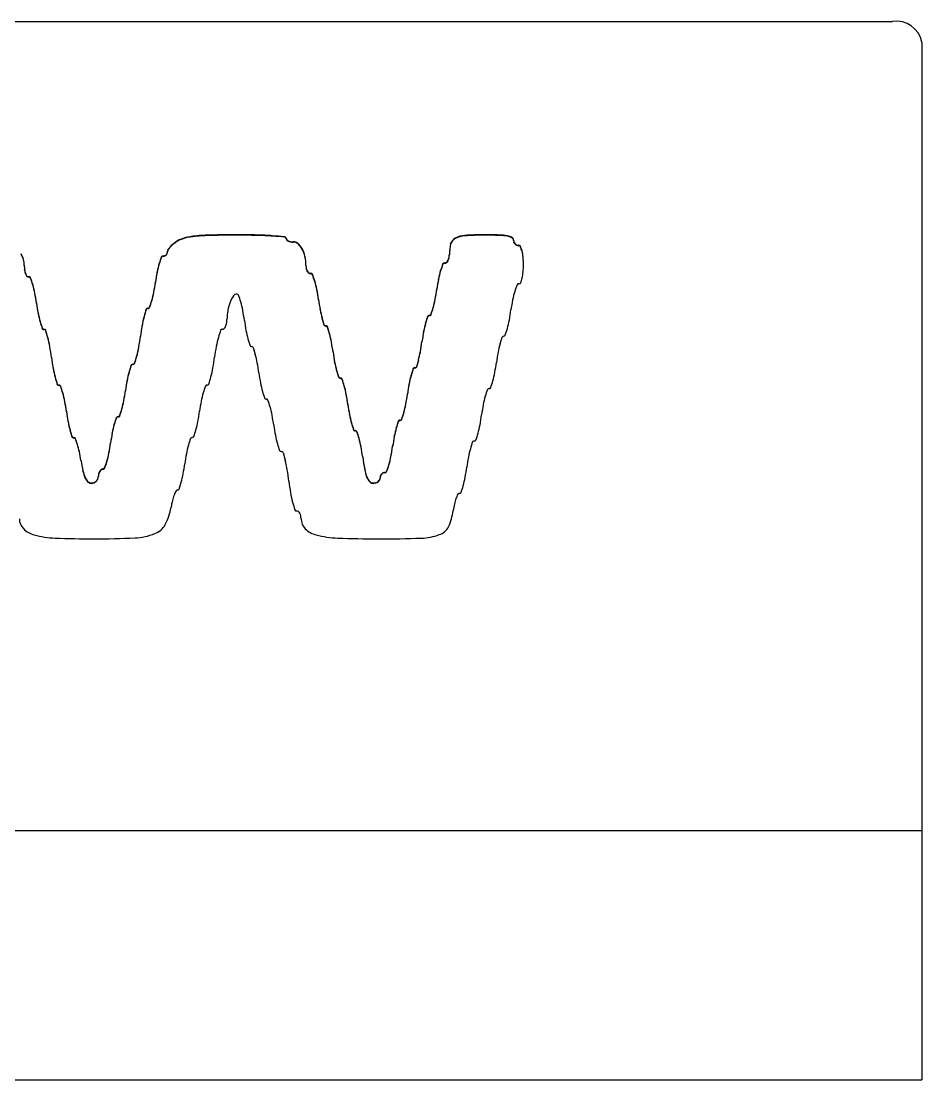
# Model space of a CAD drawing. Header units: millimetres. Extents: x 0 to 420, y 0 to 297.
# Drawn here: x 130.88 to 146.29, y 55.85 to 73.97 of the extents above; entities that cross this region are included whole.
import ezdxf

# ---------------------------------------------------------------- set-up
doc = ezdxf.new("R2010")
doc.units = ezdxf.units.MM

msp = doc.modelspace()

# ---------------------------------------------------------------- linework, layer by layer
at = {"color": 7, "linetype": 'Continuous', "lineweight": 25}
for p, q in [((61.7918, 73.97032), (145.7918, 73.97032)), ((146.2918, 73.61677), (146.2918, 60.12108)), ((134.12439, 70.30623), (134.12439, 70.3133)), ((134.56728, 70.31061), (134.56728, 70.31768)), ((134.91216, 70.30667), (134.91216, 70.31374)), ((138.80537, 70.31061), (138.80537, 70.31768)), ((139.05699, 70.30673), (139.05699, 70.3138)), ((133.48696, 70.16252), (133.48696, 70.16959)), ((133.55208, 70.20758), (133.55208, 70.21465)), ((133.67907, 70.25931), (133.67907, 70.26638)), ((133.85683, 70.29006), (133.85683, 70.29713)), ((135.17991, 70.29416), (135.17991, 70.30123)), ((135.38126, 70.2763), (135.38126, 70.28338)), ((135.41232, 70.25079), (135.41232, 70.25786)), ((135.42134, 70.22797), (135.42134, 70.23505)), ((135.4467, 70.20854), (135.4467, 70.21561)), ((135.48462, 70.19545), (135.48462, 70.20252)), ((135.52935, 70.19096), (135.52935, 70.19804)), ((135.61417, 70.16197), (135.61417, 70.16904)), ((138.22687, 70.16083), (138.22687, 70.1679)), ((138.30587, 70.2541), (138.30587, 70.26117)), ((138.4664, 70.29939), (138.4664, 70.30646)), ((139.19968, 70.29185), (139.19968, 70.29892)), ((139.27572, 70.26404), (139.27572, 70.27111)), ((139.30392, 70.22088), (139.30392, 70.22795)), ((139.31024, 70.18657), (139.31024, 70.19364)), ((139.32877, 70.1575), (139.32877, 70.16457)), ((139.35625, 70.13806), (139.35625, 70.14513)), ((139.38852, 70.13114), (139.38852, 70.13821)), ((130.87522, 69.98315), (130.87522, 69.99022)), ((133.30726, 69.95168), (133.30726, 69.95875)), ((133.33573, 69.95757), (133.33573, 69.96464)), ((133.35998, 69.97413), (133.35998, 69.9812)), ((133.37633, 69.9989), (133.37633, 70.00597)), ((133.38192, 70.02812), (133.38192, 70.03519)), ((133.39351, 70.06456), (133.39351, 70.07163)), ((133.4319, 70.11236), (133.4319, 70.11944)), ((135.68469, 70.07471), (135.68469, 70.08178)), ((135.73278, 69.94485), (135.73278, 69.95192)), ((138.20411, 69.9767), (138.20411, 69.98377)), ((139.4216, 70.11367), (139.4216, 70.12074)), ((139.44826, 70.0345), (139.44826, 70.04157)), ((130.91507, 69.88959), (130.91507, 69.89666)), ((130.92852, 69.79339), (130.92852, 69.80046)), ((133.23706, 69.81989), (133.23706, 69.82696)), ((133.27532, 69.93425), (133.27532, 69.94132)), ((135.74956, 69.78717), (135.74956, 69.79424)), ((138.09369, 69.81414), (138.09369, 69.82121)), ((138.12673, 69.83204), (138.12673, 69.83911)), ((138.15639, 69.84249), (138.15639, 69.84956)), ((138.18139, 69.87453), (138.18139, 69.8816)), ((138.19847, 69.92129), (138.19847, 69.92837)), ((139.46701, 69.92825), (139.46701, 69.93532)), ((139.47312, 69.80213), (139.47312, 69.8092)), ((130.93393, 69.7165), (130.93393, 69.72358)), ((130.95045, 69.65169), (130.95045, 69.65876)), ((130.97432, 69.60563), (130.97432, 69.6127)), ((131.00318, 69.59275), (131.00318, 69.59982)), ((133.20131, 69.67502), (133.20131, 69.68209)), ((135.75566, 69.73563), (135.75566, 69.7427)), ((135.77311, 69.69211), (135.77311, 69.69918)), ((135.79839, 69.66244), (135.79839, 69.66951)), ((135.8281, 69.65257), (135.8281, 69.65964)), ((135.86114, 69.63468), (135.86114, 69.64175)), ((138.05462, 69.70024), (138.05462, 69.70732)), ((131.03511, 69.57533), (131.03511, 69.5824)), ((131.07337, 69.46096), (131.07337, 69.46803)), ((133.17314, 69.50302), (133.17314, 69.51009)), ((135.90022, 69.52078), (135.90022, 69.52785)), ((138.01827, 69.55538), (138.01827, 69.56245)), ((131.10912, 69.31609), (131.10912, 69.32316)), ((133.1454, 69.33102), (133.1454, 69.33809)), ((135.93657, 69.37591), (135.93657, 69.38298)), ((137.9899, 69.38338), (137.9899, 69.39045)), ((131.1373, 69.14409), (131.1373, 69.15116)), ((133.0157, 69.03778), (133.0157, 69.04485)), ((133.0451, 69.05436), (133.0451, 69.06143)), ((133.07455, 69.0707), (133.07455, 69.07777)), ((133.111, 69.18615), (133.111, 69.19323)), ((135.96494, 69.20391), (135.96494, 69.21099)), ((137.92809, 69.06651), (137.92809, 69.07358)), ((137.96224, 69.21137), (137.96224, 69.21844)), ((131.16503, 68.97209), (131.16503, 68.97916)), ((132.97907, 68.91378), (132.97907, 68.92085)), ((135.9924, 69.03191), (135.9924, 69.03898)), ((136.06126, 68.77794), (136.02594, 68.89412)), ((136.02594, 68.88705), (136.02594, 68.89412)), ((136.06126, 68.77087), (136.02594, 68.88705)), ((137.83402, 68.91859), (137.83402, 68.92566)), ((137.863, 68.93472), (137.863, 68.94179)), ((137.89197, 68.95084), (137.89197, 68.95792)), ((131.19943, 68.82723), (131.19943, 68.8343)), ((131.23588, 68.71177), (131.23588, 68.71884)), ((131.26533, 68.69543), (131.26533, 68.70251)), ((131.29473, 68.67885), (131.29473, 68.68592)), ((132.94452, 68.75927), (132.94452, 68.76634)), ((136.06126, 68.77087), (136.06126, 68.77794)), ((136.08912, 68.75526), (136.08912, 68.76233)), ((136.15229, 68.63053), (136.11697, 68.74671)), ((136.11697, 68.73964), (136.11697, 68.74671)), ((136.15229, 68.62346), (136.11697, 68.73964)), ((137.7979, 68.80293), (137.7979, 68.81)), ((139.16257, 68.59848), (139.19789, 68.71466)), ((131.33136, 68.55485), (131.33136, 68.56193)), ((132.91662, 68.57579), (132.91662, 68.58286)), ((134.75694, 68.53519), (134.79226, 68.41901)), ((136.15229, 68.62346), (136.15229, 68.63053)), ((137.76375, 68.65806), (137.76375, 68.66514)), ((139.07154, 68.45107), (139.10686, 68.56725)), ((131.36591, 68.40034), (131.36591, 68.40741)), ((132.88871, 68.39232), (132.88871, 68.39939)), ((134.84797, 68.38778), (134.88329, 68.27161)), ((136.18584, 68.4786), (136.18584, 68.48567)), ((137.70864, 68.31405), (137.70864, 68.32112)), ((137.7361, 68.48606), (137.7361, 68.49313)), ((131.39382, 68.21686), (131.39382, 68.22394)), ((132.85416, 68.2378), (132.85416, 68.24487)), ((136.2133, 68.3066), (136.2133, 68.31367)), ((136.24095, 68.13459), (136.24095, 68.14166)), ((137.67509, 68.17626), (137.63977, 68.06009)), ((137.67509, 68.16919), (137.63977, 68.05302)), ((137.67509, 68.16919), (137.67509, 68.17626)), ((131.42172, 68.03339), (131.42172, 68.04046)), ((132.72223, 67.96543), (132.72223, 67.9725)), ((132.75868, 68.08089), (132.75868, 68.08796)), ((132.78813, 68.09722), (132.78813, 68.10429)), ((132.81753, 68.11381), (132.81753, 68.12088)), ((136.2751, 67.98973), (136.2751, 67.9968)), ((137.58406, 68.02886), (137.54874, 67.91268)), ((137.58406, 68.02179), (137.54874, 67.90561)), ((137.58406, 68.02179), (137.58406, 68.02886)), ((137.61192, 68.0374), (137.61192, 68.04447)), ((137.63977, 68.05302), (137.63977, 68.06009)), ((131.45627, 67.87887), (131.45627, 67.88595)), ((132.68783, 67.82057), (132.68783, 67.82764)), ((136.31122, 67.87406), (136.31122, 67.88113)), ((136.3402, 67.85794), (136.3402, 67.86501)), ((136.36917, 67.84181), (136.36917, 67.84888)), ((137.54874, 67.90561), (137.54874, 67.91268)), ((131.4929, 67.75488), (131.4929, 67.76195)), ((131.5223, 67.73829), (131.5223, 67.74537)), ((131.55175, 67.72196), (131.55175, 67.72903)), ((131.5882, 67.6065), (131.5882, 67.61357)), ((132.6601, 67.64856), (132.6601, 67.65563)), ((136.40529, 67.72614), (136.40529, 67.73321)), ((137.48774, 67.58874), (137.48774, 67.59581)), ((137.51519, 67.76075), (137.51519, 67.76782)), ((131.6226, 67.46164), (131.6226, 67.46871)), ((132.63244, 67.47656), (132.63244, 67.48363)), ((136.43944, 67.58128), (136.43944, 67.58835)), ((136.46709, 67.40928), (136.46709, 67.41635)), ((137.46009, 67.41674), (137.46009, 67.42381)), ((131.65034, 67.28964), (131.65034, 67.29671)), ((132.59829, 67.3317), (132.59829, 67.33877)), ((136.49475, 67.23727), (136.49475, 67.24434)), ((137.42594, 67.27188), (137.42594, 67.27895)), ((131.6778, 67.11763), (131.6778, 67.1247)), ((132.4681, 67.06811), (132.4681, 67.07518)), ((132.50422, 67.18378), (132.50422, 67.19085)), ((132.53319, 67.1999), (132.53319, 67.20697)), ((132.56217, 67.21603), (132.56217, 67.2231)), ((136.5289, 67.09241), (136.5289, 67.09948)), ((137.33186, 67.12396), (137.33186, 67.13103)), ((137.36084, 67.14008), (137.36084, 67.14715)), ((137.38981, 67.15621), (137.38981, 67.16328)), ((131.74671, 66.86368), (131.71137, 66.97984)), ((131.71137, 66.97277), (131.71137, 66.97984)), ((131.74671, 66.85661), (131.71137, 66.97277)), ((132.43395, 66.92325), (132.43395, 66.93032)), ((136.56502, 66.97674), (136.56502, 66.98381)), ((136.594, 66.96062), (136.594, 66.96769)), ((136.62297, 66.94449), (136.62297, 66.95156)), ((137.26159, 66.86343), (137.26159, 66.8705)), ((137.29574, 67.00829), (137.29574, 67.01536)), ((131.74671, 66.85661), (131.74671, 66.86368)), ((131.7746, 66.84098), (131.7746, 66.84805)), ((131.8026, 66.8259), (131.8026, 66.83297)), ((131.83767, 66.72675), (131.83767, 66.73383)), ((132.4063, 66.75124), (132.4063, 66.75831)), ((136.65909, 66.82883), (136.65909, 66.8359)), ((136.69324, 66.68396), (136.69324, 66.69104)), ((137.23394, 66.69142), (137.23394, 66.69849)), ((131.87105, 66.6012), (131.87105, 66.60827)), ((132.37812, 66.57924), (132.37812, 66.58632)), ((135.35719, 66.59172), (135.39423, 66.4594)), ((136.72089, 66.51196), (136.72089, 66.51903)), ((137.20557, 66.51942), (137.20557, 66.5265)), ((131.8983, 66.45214), (131.8983, 66.45921)), ((132.30411, 66.32001), (132.30411, 66.32708)), ((132.34237, 66.43438), (132.34237, 66.44145)), ((137.16921, 66.37456), (137.16921, 66.38163)), ((131.93201, 66.27073), (131.93201, 66.2778)), ((131.97148, 66.15402), (131.97148, 66.16109)), ((132.18851, 66.13721), (132.18851, 66.14429)), ((132.19752, 66.18294), (132.19752, 66.19001)), ((132.20299, 66.22875), (132.20299, 66.23582)), ((132.21945, 66.26744), (132.21945, 66.27451)), ((132.24363, 66.29368), (132.24363, 66.30075)), ((132.27218, 66.30259), (132.27218, 66.30966)), ((136.75517, 66.29795), (136.75517, 66.30502)), ((136.794, 66.16497), (136.794, 66.17204)), ((137.01972, 66.15303), (137.01972, 66.1601)), ((137.02547, 66.18735), (137.02547, 66.19442)), ((137.04245, 66.2164), (137.04245, 66.22348)), ((137.06758, 66.23587), (137.06758, 66.24294)), ((137.0971, 66.24276), (137.0971, 66.24983)), ((137.13014, 66.26066), (137.13014, 66.26773)), ((132.0187, 66.08542), (132.0187, 66.09249)), ((132.07735, 66.0633), (132.07735, 66.07037)), ((132.12317, 66.07252), (132.12317, 66.07959)), ((132.16222, 66.09844), (132.16222, 66.10552)), ((133.58006, 65.96599), (133.61483, 66.08252)), ((136.84051, 66.08749), (136.84051, 66.09456)), ((136.90004, 66.0633), (136.90004, 66.07037)), ((136.9457, 66.07017), (136.9457, 66.07724)), ((136.98456, 66.08966), (136.98456, 66.09673)), ((137.01061, 66.11878), (137.01061, 66.12585)), ((61.2918, 60.12108), (146.2918, 60.12108)), ((146.2918, 60.12108), (146.2918, 55.85331)), ((61.2918, 55.85331), (146.2918, 55.85331))]:
    msp.add_line(p, q, dxfattribs=at)
for centre, radius, start, end in [((145.8543, 73.52838), 0.44634, 11.42201, 98.049187), ((134.18924, 67.01809), 3.29585, 91.12757, 95.788559), ((134.56729, 47.91288), 22.4048, 90.00002, 91.132712), ((134.56724, 55.19892), 15.11876, 88.692769, 89.99985), ((134.78452, 64.71383), 5.60137, 85.952242, 88.694314), ((138.80523, 65.19604), 5.12164, 89.998478, 93.793326), ((138.80535, 62.15958), 8.1581, 88.23244, 89.999898), ((139.02733, 69.3379), 0.97635, 79.832999, 88.25934), ((133.80988, 69.75976), 0.52176, 128.235891, 136.421278), ((133.8098, 69.75278), 0.52163, 128.234909, 136.42226), ((133.88089, 69.66992), 0.63627, 121.115875, 128.251675), ((133.88086, 69.66291), 0.63621, 121.116057, 128.252601), ((133.78665, 69.82059), 0.4586, 103.567726, 120.763524), ((133.78665, 69.81353), 0.45858, 103.567138, 120.763391), ((133.98445, 69.03011), 1.27343, 95.751749, 103.875463), ((133.98443, 69.0232), 1.27327, 95.751226, 103.875987), ((134.1893, 67.01033), 3.29654, 91.128255, 95.788272), ((134.5673, 47.90052), 22.41009, 90.000033, 91.132457), ((134.56731, 55.19424), 15.11637, 88.69282, 90.000108), ((134.7844, 64.70423), 5.6039, 85.95286, 88.693696), ((134.77859, 64.62993), 5.68548, 83.915142, 85.952345), ((134.77848, 64.62188), 5.68647, 83.915056, 85.951906), ((135.38206, 70.25269), 0.0307, 9.693623, 91.483952), ((135.38206, 70.24562), 0.0307, 9.695161, 91.484465), ((135.44736, 70.25853), 0.03505, 181.095576, 222.064539), ((135.44736, 70.25146), 0.03506, 181.097588, 222.060927), ((135.48351, 70.2899), 0.08292, 221.422116, 243.638249), ((135.48353, 70.28286), 0.08295, 221.42643, 243.633935), ((135.51387, 70.34882), 0.14919, 243.23928, 258.693813), ((135.51389, 70.34179), 0.14924, 243.241597, 258.691496), ((135.52916, 70.4213), 0.22326, 258.4922, 270.047397), ((135.52918, 70.41437), 0.2234, 258.495844, 270.043753), ((135.53276, 70.06943), 0.12865, 50.739882, 91.518297), ((135.53276, 70.06236), 0.12865, 50.740967, 91.518338), ((135.39748, 69.9218), 0.32876, 29.11949, 48.768214), ((135.39745, 69.9147), 0.32881, 29.120932, 48.766772), ((138.96518, 69.98319), 0.76106, 165.954182, 179.956602), ((138.96517, 69.97612), 0.76106, 165.954151, 179.956562), ((138.37413, 70.12325), 0.15388, 116.331371, 163.132747), ((138.37413, 70.11618), 0.15389, 116.332147, 163.132535), ((138.48821, 69.92203), 0.38505, 93.247871, 118.264724), ((138.48821, 69.91495), 0.38505, 93.247779, 118.2642), ((138.80519, 65.19029), 5.12032, 89.997988, 93.793815), ((138.80542, 62.15468), 8.15593, 88.232416, 90.000346), ((139.02732, 69.33067), 0.9765, 79.833661, 88.258678), ((139.16164, 70.07703), 0.22512, 59.552942, 80.273533), ((139.16164, 70.06997), 0.22511, 59.55189, 80.273347), ((139.25187, 70.22474), 0.05214, 3.529396, 62.782847), ((139.25187, 70.21767), 0.05214, 3.529396, 62.782847), ((139.40136, 70.22816), 0.09745, 180.12541, 200.745899), ((139.40137, 70.22109), 0.09746, 180.126499, 200.744809), ((139.39163, 70.2251), 0.08726, 201.128279, 223.912876), ((139.39165, 70.21804), 0.08729, 201.131177, 223.909979), ((139.39413, 70.22781), 0.09094, 224.052805, 245.387709), ((139.39412, 70.22073), 0.09093, 224.053272, 245.389829), ((139.38797, 70.21439), 0.07618, 245.398152, 270.411882), ((139.38796, 70.2073), 0.07616, 245.39283, 270.414041), ((139.39123, 70.1033), 0.03502, 29.870564, 94.452933), ((139.39123, 70.09623), 0.03502, 29.869035, 94.454462), ((130.52161, 69.78434), 0.40918, 15.932334, 30.208812), ((130.52159, 69.77727), 0.40919, 15.932291, 30.208445), ((133.3045, 69.92583), 0.03304, 85.211005, 152.028878), ((133.3045, 69.91876), 0.03304, 85.212544, 152.029914), ((133.30771, 70.02831), 0.06956, 269.627442, 293.754023), ((133.30771, 70.02122), 0.06954, 269.624161, 293.757304), ((133.30366, 70.03764), 0.07973, 293.713052, 314.940942), ((133.30366, 70.03058), 0.07974, 293.712575, 314.938418), ((133.30742, 70.03367), 0.07427, 315.049317, 338.097218), ((133.30742, 70.0266), 0.07427, 315.049317, 338.097218), ((133.30163, 70.0354), 0.08029, 338.500898, 359.851629), ((133.30162, 70.02832), 0.08029, 338.501191, 359.851335), ((133.44723, 70.03448), 0.06532, 145.337899, 179.379018), ((133.44723, 70.02741), 0.06532, 145.337001, 179.379916), ((133.69581, 69.86814), 0.36441, 136.401827, 146.054035), ((133.6957, 69.86116), 0.36427, 136.399896, 146.055966), ((135.27505, 69.85626), 0.46762, 11.804583, 28.834035), ((135.27503, 69.84918), 0.46764, 11.804944, 28.833675), ((134.93147, 69.7869), 0.81813, 0.513911, 11.636627), ((137.92895, 69.98383), 0.27517, 348.371741, 359.987597), ((137.92894, 69.97676), 0.27517, 348.37187, 359.987662), ((138.88864, 69.89717), 0.57795, 14.467802, 22.757567), ((138.88872, 69.89013), 0.57787, 14.467448, 22.75833), ((138.77362, 69.86773), 0.69668, 5.567412, 14.448948), ((138.7736, 69.86066), 0.6967, 5.567531, 14.44883), ((130.57504, 69.80008), 0.35348, 0.061808, 15.856565), ((130.57504, 69.79301), 0.35348, 0.061961, 15.856565), ((131.47873, 69.80054), 0.55022, 180.007766, 188.040649), ((131.4787, 69.79346), 0.55018, 180.007529, 188.040886), ((134.70117, 69.3888), 1.52826, 163.339505, 168.935815), ((134.70123, 69.38172), 1.52832, 163.339619, 168.935701), ((135.03168, 69.2902), 1.87317, 159.658919, 163.348332), ((135.03172, 69.28311), 1.87322, 159.65884, 163.34813), ((134.93146, 69.77983), 0.81814, 0.513917, 11.63655), ((135.98889, 69.79645), 0.23934, 180.527609, 192.976395), ((135.98891, 69.78938), 0.23936, 180.528082, 192.975923), ((139.73599, 69.19419), 1.75792, 159.103483, 163.028831), ((139.73586, 69.18716), 1.75779, 159.103209, 163.028818), ((138.12391, 69.80486), 0.03436, 85.29096, 151.589071), ((138.12391, 69.79779), 0.03436, 85.293941, 151.588586), ((138.12799, 69.88286), 0.04377, 268.351809, 310.462751), ((138.128, 69.87578), 0.04376, 268.347356, 310.467204), ((138.07155, 69.9415), 0.12511, 312.700984, 331.395193), ((138.07157, 69.93441), 0.12508, 312.698687, 331.39749), ((138.02948, 69.96359), 0.17262, 331.643535, 348.226152), ((138.02948, 69.95652), 0.17262, 331.643342, 348.22561), ((138.16496, 69.80912), 1.30816, 0.003549, 5.536229), ((138.16491, 69.80204), 1.3082, 0.003608, 5.536129), ((138.04523, 69.80918), 1.42789, 354.932796, 0.000527), ((131.24057, 69.76724), 0.30973, 188.103705, 200.500882), ((131.24054, 69.76016), 0.30971, 188.103172, 200.501415), ((131.15534, 69.73571), 0.21887, 200.584601, 214.197814), ((131.15532, 69.72863), 0.21884, 200.583873, 214.198541), ((131.00136, 69.63453), 0.03475, 218.915504, 273.000415), ((131.00136, 69.62746), 0.03475, 218.912876, 272.999959), ((131.00594, 69.56691), 0.03303, 27.966135, 94.791407), ((131.00594, 69.55983), 0.03303, 27.969724, 94.790393), ((136.00083, 69.13521), 2.85243, 168.946542, 172.44802), ((136.00122, 69.12807), 2.85283, 168.946784, 172.447779), ((135.90697, 69.7781), 0.15539, 193.167087, 210.521113), ((135.90697, 69.77103), 0.15539, 193.167087, 210.521113), ((135.87302, 69.75868), 0.11628, 210.774148, 230.072684), ((135.873, 69.7516), 0.11626, 210.774023, 230.074584), ((135.82697, 69.70592), 0.04629, 231.870762, 271.400554), ((135.82696, 69.69884), 0.04628, 231.86561, 271.405706), ((135.83092, 69.6254), 0.03436, 28.40582, 94.71415), ((135.83092, 69.61833), 0.03436, 28.403738, 94.713734), ((134.21763, 69.01426), 1.75922, 16.974277, 20.896762), ((134.21757, 69.00716), 1.75929, 16.974509, 20.896817), ((139.46861, 69.27551), 1.47845, 163.0184, 168.80912), ((139.46852, 69.26846), 1.47837, 163.018299, 168.809394), ((138.71709, 69.74972), 0.7534, 346.733748, 354.924629), ((129.27979, 68.93161), 1.87208, 16.650751, 20.342279), ((129.27983, 68.92456), 1.87203, 16.650549, 20.3422), ((129.60976, 69.03), 1.52776, 11.063259, 16.66142), ((129.60976, 69.02293), 1.52776, 11.063259, 16.66142), ((130.09245, 69.9186), 3.10766, 349.23388, 352.446498), ((130.09233, 69.91154), 3.10777, 349.233981, 352.446494), ((134.48399, 69.09549), 1.48075, 11.195379, 16.977101), ((134.48378, 69.08836), 1.48097, 11.195804, 16.976677), ((140.71913, 69.02859), 2.75312, 168.818913, 172.44737), ((140.71889, 69.02156), 2.75287, 168.818749, 172.447533), ((141.00647, 68.8347), 1.7595, 159.103425, 163.025249), ((139.39291, 69.44594), 0.03436, 85.288742, 151.593786), ((139.39835, 69.51149), 0.03142, 265.22015, 331.946301), ((138.80368, 69.72927), 0.66443, 339.51213, 346.736396), ((128.30937, 68.77624), 2.85267, 7.552125, 11.053313), ((128.3096, 68.76921), 2.85243, 7.55198, 11.053458), ((131.52168, 69.64717), 1.65288, 344.059618, 349.222526), ((131.52151, 69.64014), 1.65306, 344.059889, 349.222254), ((135.02656, 68.93819), 0.61728, 147.164256, 158.394677), ((134.56498, 69.22852), 0.07231, 86.84379, 142.133098), ((134.57155, 69.27122), 0.02961, 26.813892, 95.001955), ((132.47267, 68.55696), 2.24641, 15.808234, 18.89908), ((133.23381, 68.84887), 2.75503, 7.552686, 11.178615), ((133.23371, 68.84178), 2.75513, 7.552752, 11.178549), ((134.85599, 69.80605), 3.16134, 349.287936, 352.44576), ((134.85565, 69.79904), 3.16169, 349.288109, 352.445587), ((140.73997, 68.91599), 1.48088, 163.023223, 168.80447), ((134.21825, 69.55971), 3.10793, 187.553585, 190.76594), ((134.21798, 69.5526), 3.10766, 187.553502, 190.76612), ((135.4921, 68.24594), 2.60208, 162.119864, 164.967087), ((133.04244, 69.0318), 0.02975, 84.85436, 153.992716), ((133.04244, 69.02473), 0.02975, 84.855374, 153.988948), ((133.04771, 69.09144), 0.03012, 265.033119, 333.008365), ((133.04771, 69.08437), 0.03012, 265.035248, 333.009007), ((131.00999, 69.7931), 2.18497, 340.889722, 344.06507), ((131.01016, 69.78598), 2.18479, 340.889473, 344.065053), ((135.13457, 68.89593), 0.73327, 158.43241, 170.001506), ((133.02128, 68.71207), 1.67629, 10.726669, 15.815547), ((139.22734, 69.6436), 3.29096, 187.553684, 190.586601), ((139.2273, 69.63652), 3.29092, 187.553608, 190.586581), ((135.76255, 69.68636), 2.25057, 341.115025, 344.200358), ((135.76303, 69.67914), 2.25007, 341.114557, 344.200563), ((136.31054, 69.53136), 1.68108, 344.198055, 349.272291), ((136.31047, 69.52431), 1.68115, 344.198165, 349.272182), ((141.99003, 68.6694), 2.75503, 168.821346, 172.447253), ((132.78878, 69.28825), 1.6529, 190.777604, 195.940418), ((132.78876, 69.28117), 1.65288, 190.777474, 195.940382), ((134.77737, 68.43764), 1.86209, 164.959725, 169.832929), ((134.77757, 68.43053), 1.86229, 164.959986, 169.832667), ((135.49237, 68.23879), 2.60236, 162.12002, 164.966931), ((134.03355, 68.86969), 0.36473, 349.622173, 359.578999), ((135.34235, 68.86016), 0.94411, 170.05289, 179.584183), ((131.56705, 68.43716), 3.15628, 7.553513, 10.71642), ((137.70688, 69.3597), 1.74422, 190.595721, 195.481577), ((137.70679, 69.35261), 1.74413, 190.595691, 195.481769), ((139.96296, 68.19737), 2.25007, 161.114557, 164.200563), ((139.9632, 68.19023), 2.25032, 161.11485, 164.200533), ((137.86042, 68.91232), 0.02958, 84.996209, 153.192703), ((137.86042, 68.90525), 0.02958, 84.995595, 153.190505), ((137.86557, 68.97126), 0.02958, 265.003107, 333.189252), ((137.86557, 68.96418), 0.02958, 265.002041, 333.19313), ((135.99653, 69.46413), 3.29092, 349.413419, 352.446392), ((133.29988, 69.434), 2.18439, 195.934507, 199.110702), ((133.30044, 69.4271), 2.18497, 195.93493, 199.110278), ((131.26272, 68.73251), 0.03012, 206.988883, 274.969634), ((131.26272, 68.72544), 0.03012, 206.991635, 274.966881), ((131.268, 68.67288), 0.02975, 26.007754, 95.14517), ((131.268, 68.66581), 0.02975, 26.003524, 95.1494), ((128.81806, 67.88693), 2.60236, 15.033069, 17.87998), ((136.40969, 68.1454), 3.52036, 169.840769, 172.861637), ((136.41005, 68.13828), 3.52072, 169.840922, 172.861483), ((136.33487, 67.97046), 2.16696, 160.758442, 164.160192), ((134.31846, 68.66949), 0.03314, 85.053296, 152.911322), ((134.3228, 68.74188), 0.0394, 267.851365, 314.76521), ((134.23664, 68.81663), 0.15339, 317.954995, 334.596865), ((134.178, 68.84368), 0.21796, 334.785247, 349.507458), ((137.95253, 69.28371), 3.28507, 187.55036, 190.588715), ((136.08661, 68.79051), 0.02829, 206.367676, 275.090119), ((136.08661, 68.78343), 0.02829, 206.367044, 275.093666), ((136.09163, 68.73415), 0.02829, 26.364328, 95.086931), ((136.09162, 68.72708), 0.02829, 26.368815, 95.082444), ((139.41233, 68.35295), 1.67788, 164.193206, 169.27714), ((139.41217, 68.34592), 1.67772, 164.192965, 169.277382), ((137.51688, 69.18026), 1.7443, 344.518531, 349.404171), ((128.81823, 67.87991), 2.60219, 15.033103, 17.88018), ((129.53287, 68.07867), 1.86229, 10.167333, 15.040014), ((129.5329, 68.07161), 1.86225, 10.167198, 15.040002), ((129.42334, 69.02036), 3.52057, 349.84082, 352.861499), ((129.42319, 69.01331), 3.52072, 349.840922, 352.861483), ((135.88288, 68.09851), 1.69718, 164.154017, 169.513276), ((136.43681, 69.00053), 1.74313, 190.594189, 195.483109), ((134.47144, 68.16497), 1.74413, 10.595591, 15.481707), ((134.47128, 68.15786), 1.7443, 10.595829, 15.481469), ((140.8661, 68.07815), 3.1574, 169.285962, 172.447734), ((140.86576, 68.07114), 3.15705, 169.285789, 172.447907), ((139.13221, 68.55468), 0.02829, 84.910792, 153.628498), ((139.13722, 68.61104), 0.02829, 264.917556, 333.631185), ((127.90039, 67.78642), 3.52072, 7.138517, 10.159078), ((127.90054, 67.77937), 3.52057, 7.138501, 10.15918), ((131.0557, 68.72811), 1.86225, 344.959998, 349.832802), ((131.05567, 68.72105), 1.86229, 344.959986, 349.832667), ((137.34839, 67.82779), 3.18749, 169.522945, 172.860701), ((134.81761, 68.43158), 0.0283, 206.376375, 275.081066), ((134.82262, 68.37521), 0.0283, 26.376859, 95.077668), ((132.95109, 67.88108), 3.29076, 7.553591, 10.586694), ((132.95093, 67.87399), 3.29092, 7.553608, 10.586581), ((135.99644, 68.64136), 1.74189, 344.513741, 349.406164), ((134.47202, 68.92594), 3.29264, 349.415426, 352.446805), ((134.47218, 68.91884), 3.29248, 349.415313, 352.446822), ((140.75239, 67.9855), 1.74413, 164.518231, 169.404309), ((134.88725, 68.66145), 3.52072, 187.138517, 190.159078), ((134.88689, 68.65433), 3.52036, 187.138363, 190.159231), ((130.34103, 68.91982), 2.60219, 342.11982, 344.966897), ((130.34086, 68.91279), 2.60236, 342.12002, 344.966931), ((130.69219, 68.66145), 3.52072, 349.840922, 352.861483), ((133.20228, 67.80601), 1.7443, 10.595829, 15.481469), ((139.33556, 68.7274), 3.14955, 187.548327, 190.717977), ((139.33571, 68.72035), 3.14971, 187.548405, 190.717899), ((137.88818, 68.45353), 1.67649, 190.720756, 195.808897), ((135.9966, 68.63425), 1.74172, 344.513503, 349.406402), ((142.2729, 67.7016), 3.29092, 169.413419, 172.446392), ((133.25477, 68.3692), 1.86229, 190.167333, 195.040014), ((133.25457, 68.36208), 1.86209, 190.167071, 195.040275), ((134.31059, 67.51881), 1.65188, 164.05876, 169.224779), ((134.31051, 67.51175), 1.6518, 164.058562, 169.22481), ((134.82324, 67.37263), 2.18497, 160.889722, 164.06507), ((134.82292, 67.36566), 2.18463, 160.889475, 164.065316), ((132.78552, 68.07429), 0.03012, 85.033119, 153.008365), ((132.78552, 68.06722), 0.03012, 85.030366, 153.011117), ((132.7908, 68.13392), 0.02975, 264.8506, 333.996476), ((132.7908, 68.12685), 0.02975, 264.85483, 333.992246), ((132.32641, 68.36881), 1.8605, 344.957649, 349.835005), ((131.6826, 67.52227), 3.29024, 7.552747, 10.586328), ((137.88833, 68.44649), 1.67665, 190.720998, 195.808656), ((138.43747, 68.60851), 2.24722, 195.795675, 198.885579), ((138.43753, 68.60147), 2.2473, 195.795867, 198.88565), ((137.60941, 68.01628), 0.0283, 84.921971, 153.617319), ((137.60941, 68.00921), 0.0283, 84.925517, 153.616688), ((137.61442, 68.07266), 0.0283, 264.927107, 333.615098), ((137.61442, 68.06559), 0.0283, 264.92262, 333.619585), ((137.3355, 68.2741), 1.67665, 344.191344, 349.279002), ((135.88828, 68.54794), 3.14955, 349.282023, 352.451673), ((133.96957, 68.56094), 2.60236, 195.033069, 197.87998), ((133.9693, 68.55379), 2.60208, 195.032913, 197.880136), ((135.73798, 67.24755), 3.10482, 169.231803, 172.447366), ((135.73824, 67.24043), 3.10509, 169.231983, 172.447283), ((131.61233, 68.56021), 2.59979, 342.118611, 344.96834), ((138.0741, 68.36968), 3.15719, 187.552106, 190.7141), ((136.62072, 68.09496), 1.67808, 190.723165, 195.806489), ((136.33762, 67.89448), 0.02958, 206.813764, 275.000136), ((136.33762, 67.88741), 0.02958, 206.811567, 274.999521), ((136.34278, 67.83555), 0.02957, 26.798944, 95.005884), ((136.34278, 67.82848), 0.02957, 26.796151, 95.008678), ((134.24023, 67.12059), 2.25007, 15.799437, 18.885443), ((134.24023, 67.11352), 2.25007, 15.799437, 18.885443), ((139.22723, 67.44762), 1.74173, 164.513441, 169.406302), ((139.22732, 67.44053), 1.74182, 164.513633, 169.406272), ((136.7863, 68.42908), 2.2473, 341.11435, 344.204133), ((131.51964, 67.775), 0.02975, 206.011052, 275.144626), ((131.51964, 67.76792), 0.02975, 206.007284, 275.14564), ((131.52491, 67.71536), 0.03012, 26.990993, 94.964752), ((131.52491, 67.70829), 0.03012, 26.991635, 94.966881), ((129.48775, 67.01387), 2.18439, 15.934507, 19.110702), ((129.48719, 67.00663), 2.18497, 15.93493, 19.110278), ((129.99886, 67.15962), 1.6529, 10.777604, 15.940418), ((129.99888, 67.15256), 1.65288, 10.777474, 15.940382), ((129.53056, 68.07054), 3.15692, 349.28572, 352.447976), ((129.53043, 68.06348), 3.15705, 349.285785, 352.447911), ((135.5798, 67.15981), 1.65211, 164.058339, 169.223639), ((136.08631, 67.01557), 2.17875, 160.88519, 164.069601), ((134.05452, 67.71536), 0.03012, 85.034484, 153.012846), ((134.0598, 67.77499), 0.02975, 264.850067, 333.994256), ((137.17116, 68.2505), 2.25007, 195.799437, 198.885443), ((134.79206, 67.27645), 1.67665, 10.720998, 15.808656), ((134.79206, 67.26938), 1.67665, 10.720998, 15.808656), ((134.35807, 68.01074), 3.15705, 349.285789, 352.447907), ((140.75181, 67.16301), 3.29264, 169.415426, 172.446805), ((140.75185, 67.15593), 3.29268, 169.415406, 172.446729), ((140.9836, 66.94112), 2.25007, 161.114557, 164.200563), ((138.88106, 67.65609), 0.02957, 84.991322, 153.203849), ((138.88622, 67.71501), 0.02958, 265.000479, 333.188433), ((128.56938, 66.88816), 3.10793, 7.553585, 10.76594), ((128.56965, 66.88113), 3.10766, 7.553502, 10.76612), ((130.98302, 67.79601), 1.67874, 344.194513, 349.275834), ((130.98287, 67.78898), 1.6789, 344.194754, 349.275592), ((137.00595, 66.88882), 3.10377, 169.231911, 172.448565), ((135.06862, 67.53554), 0.02958, 206.80687, 274.997959), ((135.07377, 67.47661), 0.02958, 26.809495, 95.004405), ((132.97392, 66.76258), 2.24722, 15.795675, 18.885579), ((133.34152, 67.00209), 3.15291, 7.549959, 10.716248), ((133.34166, 66.99503), 3.15276, 7.549942, 10.716363), ((139.59553, 67.83114), 3.15581, 187.552675, 190.716049), ((135.81151, 67.73599), 1.67788, 344.193206, 349.27714), ((135.81166, 67.72888), 1.67772, 344.192965, 349.277382), ((134.3582, 68.00364), 3.15692, 349.285724, 352.447972), ((140.43178, 67.09699), 1.67665, 164.191344, 169.279002), ((134.90623, 67.72835), 3.28438, 187.551848, 190.590857), ((134.90639, 67.7213), 3.28454, 187.551865, 190.590744), ((130.4333, 67.95137), 2.24999, 341.114627, 344.200756), ((130.43323, 67.94432), 2.25007, 341.114557, 344.200563), ((130.79635, 67.71216), 3.16017, 349.286741, 352.445745), ((133.52101, 66.917), 1.67877, 10.725588, 15.806857), ((139.59519, 67.82402), 3.15547, 187.552502, 190.716222), ((138.14213, 67.55624), 1.67665, 190.720998, 195.808656), ((138.14206, 67.54916), 1.67658, 190.720888, 195.808765), ((135.26088, 67.89157), 2.25007, 341.114557, 344.200563), ((135.26128, 67.88437), 2.24964, 341.114383, 344.201), ((135.62283, 67.65249), 3.16134, 349.287936, 352.44576), ((141.88217, 66.82264), 3.15276, 169.283637, 172.450058), ((133.3899, 67.44509), 1.74182, 190.599267, 195.492015), ((133.3899, 67.43802), 1.74182, 190.599367, 195.492077), ((134.08178, 66.61831), 1.6771, 164.192033, 169.278313), ((134.08193, 66.61121), 1.67726, 164.192275, 169.278072), ((134.63177, 66.46303), 2.2486, 161.114521, 164.202543), ((134.63184, 66.45593), 2.24868, 161.114451, 164.202351), ((132.53062, 67.17751), 0.02958, 85.004053, 153.187988), ((132.53062, 67.17044), 0.02958, 85.00126, 153.190782), ((132.53578, 67.23644), 0.02957, 264.99315, 333.196079), ((132.53578, 67.22936), 0.02957, 264.993765, 333.198276), ((132.25187, 67.43712), 1.6789, 344.194754, 349.275592), ((132.06419, 66.64182), 3.16134, 7.55424, 10.712064), ((138.2259, 67.4589), 3.0543, 187.55318, 190.822172), ((138.69133, 67.71122), 2.2473, 195.795867, 198.88565), ((138.69182, 67.7043), 2.2478, 195.796073, 198.885181), ((139.4608, 66.40273), 2.25007, 161.114557, 164.200563), ((139.46073, 66.39569), 2.24999, 161.114627, 164.200756), ((137.35826, 67.11769), 0.02958, 84.996209, 153.192703), ((137.35826, 67.11062), 0.02958, 84.995595, 153.190505), ((137.36342, 67.17662), 0.02958, 265.002041, 333.19313), ((137.36342, 67.16955), 0.02958, 265.004835, 333.190336), ((137.07965, 67.37731), 1.67877, 344.193143, 349.274412), ((135.53213, 66.34401), 3.15317, 169.28384, 172.449856), ((135.53225, 66.33692), 3.1533, 169.283905, 172.449791), ((131.69939, 67.59332), 2.25304, 341.11744, 344.199362), ((136.82314, 67.19112), 1.62621, 190.834989, 196.084858), ((136.59142, 66.99716), 0.02958, 206.811567, 274.999521), ((136.59142, 66.99009), 0.02958, 206.813764, 275.000136), ((136.59658, 66.93823), 0.02957, 26.800028, 95.007613), ((136.59658, 66.93116), 0.02957, 26.796151, 95.008678), ((134.49379, 66.2232), 2.25032, 15.799467, 18.88515), ((134.49403, 66.2162), 2.25007, 15.799437, 18.885443), ((140.36784, 66.28289), 3.16134, 169.287936, 172.44576), ((138.91336, 66.55756), 1.68115, 164.198165, 169.272182), ((138.91321, 66.55053), 1.68099, 164.197923, 169.272423), ((136.53257, 67.53173), 2.24722, 341.114421, 344.204325), ((131.77209, 66.87627), 0.02834, 206.391424, 275.075626), ((131.77209, 66.8692), 0.02833, 206.385205, 275.081844), ((131.77697, 66.81892), 0.02922, 28.73017, 94.657409), ((131.77697, 66.81185), 0.02923, 28.730631, 94.653993), ((130.26367, 66.23285), 1.6518, 17.655456, 21.303762), ((130.2636, 66.22574), 1.65188, 17.655731, 21.303826), ((130.56011, 66.32697), 1.34078, 12.111017, 17.664823), ((130.56011, 66.3199), 1.34078, 12.111017, 17.664823), ((129.57599, 67.13366), 2.85509, 348.947565, 352.445789), ((129.57622, 67.12655), 2.85485, 348.947419, 352.445935), ((135.35172, 66.25916), 1.67808, 164.193511, 169.276835), ((135.90292, 66.10342), 2.25085, 161.115943, 164.200858), ((133.79962, 66.81858), 0.02958, 84.996664, 153.192248), ((133.80477, 66.87751), 0.02958, 265.00126, 333.190782), ((137.28851, 67.3249), 2.11044, 196.074353, 199.359064), ((135.04601, 66.37917), 1.67649, 10.720756, 15.808897), ((135.04586, 66.37206), 1.67665, 10.720998, 15.808656), ((133.59546, 66.10479), 3.15276, 7.549942, 10.716363), ((134.5048, 67.06034), 2.75302, 348.818846, 352.447436), ((134.5047, 67.05328), 2.75312, 348.818913, 352.44737), ((140.36772, 66.27584), 3.16122, 169.287871, 172.445825), ((140.7298, 66.04381), 2.25007, 161.114557, 164.200563), ((138.62726, 66.75877), 0.02957, 84.994116, 153.201056), ((138.63242, 66.81769), 0.02958, 264.999864, 333.186236), ((129.435, 66.08594), 2.49142, 8.616508, 12.10191), ((129.43506, 66.07889), 2.49135, 8.616389, 12.101902), ((130.87786, 66.87968), 1.52867, 343.340956, 348.935753), ((130.87786, 66.87261), 1.52867, 343.340956, 348.935753), ((136.80496, 65.98447), 3.15705, 169.285785, 172.447911), ((135.3247, 66.63933), 0.03068, 207.170063, 274.941594), ((135.3301, 66.57894), 0.02995, 25.266833, 95.28423), ((133.59512, 66.09766), 3.15311, 7.550114, 10.71619), ((140.70739, 67.04771), 4.0214, 187.55431, 190.642659), ((140.7072, 67.04061), 4.0212, 187.554235, 190.642734), ((135.75544, 66.81338), 1.47824, 343.017975, 348.809544), ((135.75522, 66.80636), 1.47845, 343.0184, 348.80912), ((141.62824, 65.92534), 3.15264, 169.283572, 172.450124), ((140.17917, 66.19939), 1.67788, 164.19327, 169.277241), ((134.63108, 66.87329), 2.76398, 188.616041, 192.44175), ((134.63113, 66.86623), 2.76403, 188.616139, 192.441758), ((132.27494, 66.34257), 0.03303, 265.205798, 332.03666), ((130.5468, 66.97856), 1.87419, 339.658948, 343.346343), ((130.54684, 66.97147), 1.87414, 339.659027, 343.346546), ((130.32086, 66.84409), 3.38378, 349.498832, 352.44821), ((133.40591, 65.95199), 2.05203, 9.629047, 14.316092), ((135.48824, 66.89461), 1.75751, 339.103022, 343.029293), ((135.48797, 66.88764), 1.75779, 339.103209, 343.028818), ((135.33011, 66.76034), 3.20061, 349.326752, 352.445655), ((132.49315, 66.40254), 0.57484, 192.533461, 204.836379), ((132.49311, 66.39546), 0.5748, 192.532991, 204.836849), ((132.20262, 66.26961), 0.25534, 205.150486, 223.922129), ((132.20262, 66.26254), 0.25534, 205.150486, 223.922129), ((132.0811, 66.18883), 0.11628, 314.234494, 337.47675), ((132.07519, 66.19035), 0.12233, 337.876447, 359.840497), ((132.0752, 66.18328), 0.12232, 337.875679, 359.840822), ((132.39292, 66.18988), 0.1954, 166.403381, 179.961513), ((132.39291, 66.18281), 0.1954, 166.403078, 179.961816), ((132.33035, 66.2045), 0.13115, 147.734914, 166.182858), ((132.33035, 66.19743), 0.13115, 147.735166, 166.183599), ((132.30507, 66.21986), 0.10157, 127.221375, 147.452159), ((132.30506, 66.2128), 0.10156, 127.219669, 147.451838), ((132.2712, 66.26259), 0.04708, 88.812442, 125.850051), ((132.2712, 66.25552), 0.04708, 88.813488, 125.852412), ((132.27494, 66.3355), 0.03303, 265.204258, 332.035625), ((131.88771, 66.55385), 1.79028, 344.735861, 349.492972), ((131.58653, 65.64401), 3.8973, 6.723258, 9.618945), ((137.45714, 66.43785), 0.71443, 190.714925, 201.842524), ((137.45714, 66.43078), 0.71443, 190.714748, 201.842484), ((137.06568, 66.28241), 0.29324, 202.10972, 219.837034), ((137.06568, 66.27534), 0.29324, 202.10972, 219.837034), ((136.94898, 66.16058), 0.07074, 330.593536, 359.612677), ((136.94898, 66.15351), 0.07074, 330.594864, 359.611349), ((137.12605, 66.15992), 0.10633, 161.068169, 179.902308), ((137.12604, 66.15285), 0.10632, 161.067281, 179.903196), ((137.10869, 66.16529), 0.08817, 138.702203, 160.705024), ((137.10868, 66.15822), 0.08816, 138.70054, 160.706686), ((137.10638, 66.16687), 0.08539, 117.025026, 138.479375), ((137.10637, 66.15981), 0.08538, 117.022947, 138.481453), ((137.09651, 66.18575), 0.06409, 89.470356, 116.829459), ((137.09651, 66.17869), 0.06408, 89.468097, 116.831717), ((137.09992, 66.28408), 0.03436, 265.289547, 331.590484), ((137.09992, 66.27701), 0.03436, 265.292438, 331.59009), ((136.80788, 66.48218), 1.69689, 344.28941, 349.314976), ((132.07456, 66.1518), 0.08148, 226.718676, 271.964392), ((132.07456, 66.14473), 0.08148, 226.718333, 271.963141), ((132.07805, 66.18535), 0.11498, 269.651928, 293.108091), ((132.07805, 66.17829), 0.11499, 269.653812, 293.106207), ((132.0732, 66.19723), 0.12781, 293.016765, 314.14547), ((132.07321, 66.19015), 0.1278, 293.016809, 314.147323), ((132.08111, 66.18175), 0.11627, 314.23358, 337.477664), ((133.55542, 65.97805), 0.02743, 264.862015, 333.921542), ((139.07765, 66.527), 3.64568, 186.721775, 189.81808), ((136.89682, 66.14779), 0.07749, 223.390387, 272.380714), ((136.89682, 66.14073), 0.07749, 223.391464, 272.379637), ((136.90043, 66.22295), 0.15258, 269.850342, 287.257357), ((136.90042, 66.21593), 0.15263, 269.854284, 287.2557), ((136.90774, 66.20142), 0.12985, 287.000088, 306.272739), ((136.90777, 66.19428), 0.12978, 286.994778, 306.27805), ((136.92971, 66.172), 0.09314, 306.081314, 330.295917), ((136.92972, 66.16492), 0.09313, 306.079137, 330.296273), ((136.2281, 66.64478), 2.29904, 341.279062, 344.301153), ((134.27347, 65.56715), 0.83402, 159.163847, 166.047425), ((134.28958, 65.56109), 0.85123, 153.783374, 159.168308), ((133.5509, 65.92113), 0.02967, 86.018574, 147.360644), ((137.38354, 66.2342), 1.92645, 189.829121, 194.828697), ((139.03545, 65.54405), 0.76319, 160.045549, 167.477753), ((139.00982, 65.55333), 0.73594, 153.930687, 160.043703), ((138.37471, 65.86019), 0.03079, 85.994197, 147.478588), ((138.37942, 65.91998), 0.02919, 264.977734, 333.324313), ((132.39863, 65.83273), 1.05697, 333.228221, 350.309517), ((134.92452, 65.40601), 1.50472, 166.07028, 170.482355), ((138.05967, 66.41275), 2.62576, 194.818942, 197.806792), ((135.58863, 65.62384), 0.03217, 205.939994, 275.162504), ((139.63859, 65.41062), 1.38093, 167.499041, 172.252009), ((131.09325, 65.46098), 0.24939, 181.248976, 223.949659), ((135.5927, 65.54896), 0.04286, 50.239712, 91.565866), ((135.54192, 65.49466), 0.11715, 29.175842, 48.131679), ((135.50388, 65.47422), 0.16032, 12.062287, 28.929215), ((135.4125, 65.45545), 0.25361, 0.021205, 11.895661), ((135.9157, 65.46116), 0.24965, 181.288265, 224.405679), ((137.27345, 65.73488), 1.00635, 335.642992, 352.113219), ((131.18983, 65.55529), 0.38438, 224.078942, 256.273497), ((133.04452, 65.5231), 0.34115, 289.980005, 330.794423), ((136.01425, 65.55857), 0.38821, 224.499505, 256.801677), ((137.94766, 65.44528), 0.27308, 287.978645, 332.653903), ((131.52499, 66.7766), 1.65072, 255.031451, 267.634254), ((132.11374, 80.47715), 15.36392, 267.549529, 270.000518), ((132.11405, 79.97592), 14.86269, 269.999361, 272.745226), ((132.78175, 66.14951), 1.02017, 272.480003, 291.828792), ((136.35995, 66.86628), 1.74073, 255.55096, 267.824176), ((136.98431, 82.67869), 17.56546, 267.747291, 270.000372), ((136.98452, 86.94859), 21.83536, 269.999745, 271.942425), ((137.69551, 66.09569), 0.97035, 271.720334, 290.287082)]:
    msp.add_arc(centre, radius, start, end, dxfattribs=at)

doc.saveas('drawing.dxf')
